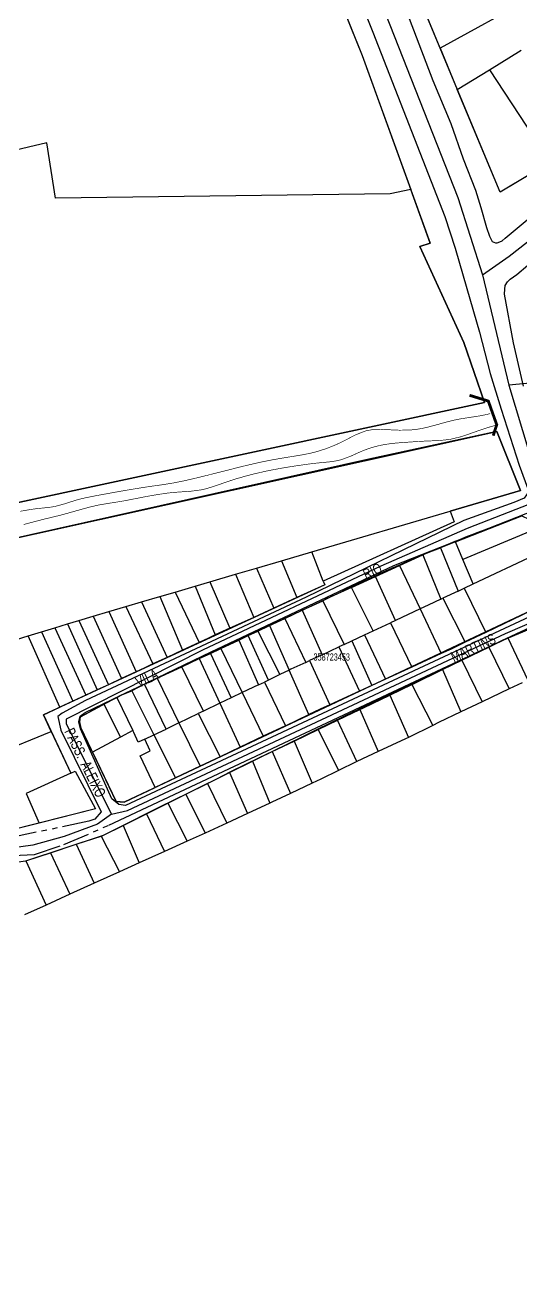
# Model space of a CAD drawing. Extents: x 199219 to 200475, y 4837288 to 4839440.
# Drawn here: x 199655.3 to 199793.9, y 4837621.9 to 4837972.4 of the extents above; entities that cross this region are included whole.
import ezdxf

# ---------------------------------------------------------------- set-up
doc = ezdxf.new("R2010")
doc.units = 0
doc.header["$LTSCALE"] = 3
doc.header["$MEASUREMENT"] = 0
doc.linetypes.add('PHANTOMX2', pattern=[5, 2.5, -0.5, 0.5, -0.5, 0.5, -0.5])
for name, color, linetype in [('CD_MALHA_LOTES', 40, 'CONTINUOUS'), ('CD_TXT_QUADRA', 7, 'CONTINUOUS'), ('HD-CANAIS', 7, 'CONTINUOUS'), ('RU-QUADRAS', 210, 'CONTINUOUS'), ('SV-EIXO-RUA-N-PAV', 6, 'CONTINUOUS'), ('SV-EIXO-RUA-PAV', 20, 'CONTINUOUS'), ('SV-PONTE-BUEIRO', 7, 'CONTINUOUS'), ('SV-RUA-NAO-PAV-S-GUIA-C-GUIA', 7, 'PHANTOMX2'), ('SV-RUA-PAVIM-S-GUIA-C-GUIA', 7, 'CONTINUOUS'), ('SV-TXT-RUA-PAV-S-GUIA-C-GUIA', 7, 'CONTINUOUS')]:
    doc.layers.add(name, color=color, linetype=linetype)
doc.styles.add('ARIAL', font='ARIAL.TTF')

msp = doc.modelspace()

# ---------------------------------------------------------------- linework, layer by layer
at = {"layer": 'CD_MALHA_LOTES', "linetype": 'Continuous'}
for p, q in [((199719.14, 4838039.31), (199749.51, 4837963.92)), ((199812.04, 4837988.36), (199771.3, 4837965.93)), ((199771.3, 4837965.93), (199763.83, 4837983.88)), ((199749.51, 4837963.92), (199763.1, 4837926.4)), ((199771.3, 4837965.93), (199776.09, 4837954.39)), ((199785.05, 4837959.89), (199793.94, 4837965.33)), ((199776.09, 4837954.39), (199785.05, 4837959.89)), ((199785.05, 4837959.89), (199802.01, 4837934.02)), ((199788.04, 4837925.65), (199776.09, 4837954.39)), ((199661.32, 4837939.45), (199522.58, 4837906.41)), ((199663.8, 4837924.02), (199661.32, 4837939.45)), ((199802.01, 4837934.02), (199788.04, 4837925.65)), ((199757.35, 4837925.25), (199663.8, 4837924.02)), ((199763.1, 4837926.4), (199757.35, 4837925.25)), ((199768.52, 4837911.46), (199763.1, 4837926.4)), ((199765.64, 4837910.46), (199768.52, 4837911.46)), ((199777.93, 4837883.62), (199765.64, 4837910.46)), ((199783.71, 4837866.87), (199777.93, 4837883.62)), ((199648.58, 4837837.9), (199783.71, 4837866.87)), ((199787.1, 4837858.77), (199751.36, 4837851.01)), ((199793.78, 4837842.31), (199787.1, 4837858.77)), ((199751.36, 4837851.01), (199649.71, 4837828.32)), ((199774.1, 4837836.52), (199793.78, 4837842.31)), ((199735.47, 4837825.14), (199774.1, 4837836.52)), ((199774.1, 4837836.52), (199775.18, 4837833.53)), ((199775.18, 4837833.53), (199738.62, 4837816.96)), ((199775.61, 4837827.93), (199794.1, 4837835.15)), ((199797.45, 4837831.29), (199777.67, 4837823.01)), ((199766.91, 4837824.53), (199771.39, 4837826.28)), ((199775.61, 4837827.93), (199771.39, 4837826.28)), ((199771.39, 4837826.28), (199776.35, 4837814.17)), ((199777.67, 4837823.01), (199775.61, 4837827.93)), ((199719.99, 4837820.59), (199726.99, 4837822.65)), ((199726.99, 4837822.65), (199735.47, 4837825.14)), ((199726.99, 4837822.65), (199731.28, 4837812.33)), ((199738.62, 4837816.96), (199735.47, 4837825.14)), ((199759.92, 4837821.32), (199766.41, 4837824.3)), ((199766.41, 4837824.3), (199766.91, 4837824.53)), ((199766.41, 4837824.3), (199771.46, 4837811.87)), ((199780.53, 4837816.15), (199777.67, 4837823.01)), ((199780.53, 4837816.15), (199797.52, 4837824.16)), ((199714.07, 4837818.84), (199719.99, 4837820.59)), ((199719.99, 4837820.59), (199724.85, 4837809.39)), ((199753.19, 4837818.23), (199759.92, 4837821.32)), ((199759.92, 4837821.32), (199765.68, 4837809.15)), ((199697.26, 4837813.89), (199702.78, 4837815.52)), ((199702.78, 4837815.52), (199706.88, 4837816.73)), ((199702.78, 4837815.52), (199708.43, 4837801.89)), ((199706.88, 4837816.73), (199714.07, 4837818.84)), ((199706.88, 4837816.73), (199712.54, 4837803.77)), ((199714.07, 4837818.84), (199719.17, 4837806.79)), ((199739.04, 4837815.87), (199731.28, 4837812.33)), ((199738.62, 4837816.96), (199739.04, 4837815.87)), ((199746.51, 4837815.16), (199753.19, 4837818.23)), ((199758.77, 4837805.92), (199753.19, 4837818.23)), ((199778.04, 4837814.97), (199780.53, 4837816.15)), ((199687.83, 4837811.12), (199692.94, 4837812.62)), ((199692.94, 4837812.62), (199697.26, 4837813.89)), ((199692.94, 4837812.62), (199699.31, 4837797.64)), ((199697.26, 4837813.89), (199703.93, 4837799.8)), ((199731.28, 4837812.33), (199724.85, 4837809.39)), ((199739.57, 4837811.98), (199738.47, 4837811.46)), ((199746.51, 4837815.16), (199739.57, 4837811.98)), ((199752.59, 4837803.03), (199746.51, 4837815.16)), ((199771.46, 4837811.87), (199772.06, 4837812.15)), ((199776.35, 4837814.17), (199772.06, 4837812.15)), ((199772.06, 4837812.15), (199778.29, 4837799.83)), ((199776.35, 4837814.17), (199778.04, 4837814.97)), ((199778.04, 4837814.97), (199784.09, 4837802.62)), ((199678.7, 4837808.43), (199683.42, 4837809.82)), ((199683.42, 4837809.82), (199687.83, 4837811.12)), ((199683.42, 4837809.82), (199691.03, 4837793.77)), ((199687.83, 4837811.12), (199695.01, 4837795.63)), ((199724.85, 4837809.39), (199719.17, 4837806.79)), ((199727.92, 4837806.52), (199732.75, 4837808.78)), ((199732.75, 4837808.78), (199738.47, 4837811.46)), ((199732.75, 4837808.78), (199738.35, 4837796.37)), ((199738.47, 4837811.46), (199744.42, 4837799.21)), ((199765.68, 4837809.15), (199758.77, 4837805.92)), ((199767.93, 4837810.2), (199765.68, 4837809.15)), ((199765.68, 4837809.15), (199771.58, 4837796.66)), ((199771.46, 4837811.87), (199767.93, 4837810.2)), ((199803.21, 4837811.83), (199784.09, 4837802.62)), ((199663.56, 4837803.89), (199667.18, 4837805)), ((199667.18, 4837805), (199670.28, 4837805.95)), ((199667.18, 4837805), (199675.45, 4837786.54)), ((199670.28, 4837805.95), (199674.31, 4837807.14)), ((199670.28, 4837805.95), (199678.58, 4837787.99)), ((199674.31, 4837807.14), (199678.7, 4837808.43)), ((199674.31, 4837807.14), (199682.22, 4837789.67)), ((199678.7, 4837808.43), (199686.33, 4837791.58)), ((199719.17, 4837806.79), (199712.54, 4837803.77)), ((199723.63, 4837804.51), (199727.92, 4837806.52)), ((199727.92, 4837806.52), (199733.75, 4837794.22)), ((199752.59, 4837803.03), (199757.42, 4837805.29)), ((199758.77, 4837805.92), (199757.42, 4837805.29)), ((199757.42, 4837805.29), (199763.37, 4837792.9)), ((199790.24, 4837801.04), (199804.55, 4837807.85)), ((199563.96, 4837773.38), (199656.18, 4837801.63)), ((199656.18, 4837801.63), (199659.83, 4837802.75)), ((199664.97, 4837781.69), (199656.18, 4837801.63)), ((199659.83, 4837802.75), (199663.56, 4837803.89)), ((199659.83, 4837802.75), (199668.67, 4837783.4)), ((199663.56, 4837803.89), (199672.26, 4837785.07)), ((199708.43, 4837801.89), (199706.53, 4837801.02)), ((199712.54, 4837803.77), (199708.43, 4837801.89)), ((199714.99, 4837800.45), (199717.64, 4837801.7)), ((199717.64, 4837801.7), (199720.33, 4837802.96)), ((199723.35, 4837789.29), (199717.64, 4837801.7)), ((199720.33, 4837802.96), (199723.63, 4837804.51)), ((199720.33, 4837802.96), (199726.47, 4837790.79)), ((199723.63, 4837804.51), (199729.12, 4837792.05)), ((199746.57, 4837800.21), (199750.15, 4837801.89)), ((199750.15, 4837801.89), (199752.59, 4837803.03)), ((199750.15, 4837801.89), (199755.97, 4837789.5)), ((199784.09, 4837802.62), (199778.29, 4837799.83)), ((199703.93, 4837799.8), (199699.31, 4837797.64)), ((199706.53, 4837801.02), (199703.93, 4837799.8)), ((199707.06, 4837796.74), (199710.01, 4837798.12)), ((199710.01, 4837798.12), (199714.99, 4837800.45)), ((199710.01, 4837798.12), (199715.98, 4837785.77)), ((199714.99, 4837800.45), (199720.56, 4837787.96)), ((199738.35, 4837796.37), (199742.99, 4837798.54)), ((199744.42, 4837799.21), (199742.99, 4837798.54)), ((199742.99, 4837798.54), (199748.72, 4837786.18)), ((199744.42, 4837799.21), (199746.57, 4837800.21)), ((199746.57, 4837800.21), (199752.22, 4837787.78)), ((199778.29, 4837799.83), (199774.37, 4837797.94)), ((199782.56, 4837797.38), (199784.85, 4837798.47)), ((199784.85, 4837798.47), (199790.24, 4837801.04)), ((199784.85, 4837798.47), (199790.62, 4837786.79)), ((199790.24, 4837801.04), (199795.84, 4837789.22)), ((199695.01, 4837795.63), (199691.03, 4837793.77)), ((199699.31, 4837797.64), (199695.01, 4837795.63)), ((199699.12, 4837793.01), (199703.95, 4837795.27)), ((199703.95, 4837795.27), (199707.06, 4837796.74)), ((199703.95, 4837795.27), (199709.73, 4837782.78)), ((199707.06, 4837796.74), (199712.89, 4837784.29)), ((199733.75, 4837794.22), (199734.8, 4837794.71)), ((199738.35, 4837796.37), (199734.8, 4837794.71)), ((199734.8, 4837794.71), (199740.45, 4837782.39)), ((199771.58, 4837796.66), (199763.37, 4837792.9)), ((199774.37, 4837797.94), (199771.58, 4837796.66)), ((199771.99, 4837792.2), (199777.33, 4837794.82)), ((199777.33, 4837794.82), (199782.56, 4837797.38)), ((199777.33, 4837794.82), (199782.99, 4837783.16)), ((199686.33, 4837791.58), (199682.22, 4837789.67)), ((199688.6, 4837792.63), (199686.33, 4837791.58)), ((199691.03, 4837793.77), (199688.6, 4837792.63)), ((199692.21, 4837789.77), (199699.12, 4837793.01)), ((199705.13, 4837780.58), (199699.12, 4837793.01)), ((199729.12, 4837792.05), (199726.47, 4837790.79)), ((199729.6, 4837792.28), (199729.12, 4837792.05)), ((199734.59, 4837779.65), (199729.12, 4837792.05)), ((199733.75, 4837794.22), (199729.6, 4837792.28)), ((199763.37, 4837792.9), (199755.97, 4837789.5)), ((199763.68, 4837788.13), (199771.99, 4837792.2)), ((199771.99, 4837792.2), (199777.11, 4837780.37)), ((199678.58, 4837787.99), (199675.45, 4837786.54)), ((199682.22, 4837789.67), (199678.58, 4837787.99)), ((199688.63, 4837788.09), (199685.15, 4837786.25)), ((199688.63, 4837788.09), (199692.21, 4837789.77)), ((199694.68, 4837775.59), (199688.63, 4837788.09)), ((199692.21, 4837789.77), (199698.3, 4837777.32)), ((199720.56, 4837787.96), (199715.98, 4837785.77)), ((199720.56, 4837787.96), (199722.17, 4837788.73)), ((199723.35, 4837789.29), (199722.17, 4837788.73)), ((199722.17, 4837788.73), (199728.02, 4837776.52)), ((199726.47, 4837790.79), (199723.35, 4837789.29)), ((199752.22, 4837787.78), (199748.72, 4837786.18)), ((199755.97, 4837789.5), (199752.22, 4837787.78)), ((199757.27, 4837785.07), (199763.41, 4837788)), ((199763.41, 4837788), (199763.68, 4837788.13)), ((199763.41, 4837788), (199769.2, 4837776.58)), ((199794.24, 4837788.51), (199790.62, 4837786.79)), ((199672.26, 4837785.07), (199668.67, 4837783.4)), ((199675.45, 4837786.54), (199672.26, 4837785.07)), ((199677.28, 4837782.52), (199680.93, 4837784.43)), ((199680.93, 4837784.43), (199681.87, 4837784.92)), ((199680.93, 4837784.43), (199685.44, 4837775.16)), ((199681.87, 4837784.92), (199685.15, 4837786.25)), ((199685.15, 4837786.25), (199691.29, 4837773.98)), ((199712.89, 4837784.29), (199709.73, 4837782.78)), ((199715.98, 4837785.77), (199712.89, 4837784.29)), ((199715.98, 4837785.77), (199721.87, 4837773.6)), ((199748.72, 4837786.18), (199740.45, 4837782.39)), ((199749.9, 4837781.54), (199757.27, 4837785.07)), ((199757.27, 4837785.07), (199762.4, 4837773.25)), ((199790.62, 4837786.79), (199782.99, 4837783.16)), ((199660.42, 4837779.58), (199664.97, 4837781.69)), ((199668.67, 4837783.4), (199664.97, 4837781.69)), ((199670.81, 4837778.99), (199677.28, 4837782.52)), ((199677.28, 4837782.52), (199681.95, 4837773.31)), ((199705.13, 4837780.58), (199703.7, 4837779.9)), ((199709.73, 4837782.78), (199705.13, 4837780.58)), ((199709.73, 4837782.78), (199715.41, 4837770.53)), ((199737.75, 4837781.15), (199734.59, 4837779.65)), ((199740.45, 4837782.39), (199737.75, 4837781.15)), ((199742.56, 4837778.03), (199748.82, 4837781.02)), ((199748.82, 4837781.02), (199749.9, 4837781.54)), ((199748.82, 4837781.02), (199754.01, 4837769.33)), ((199782.99, 4837783.16), (199777.11, 4837780.37)), ((199662.61, 4837774.9), (199660.42, 4837779.58)), ((199670.55, 4837777.58), (199670.81, 4837778.99)), ((199670.98, 4837775.87), (199670.55, 4837777.58)), ((199698.3, 4837777.32), (199694.68, 4837775.59)), ((199698.3, 4837777.32), (199703.7, 4837779.9)), ((199698.3, 4837777.32), (199704.23, 4837765.21)), ((199703.7, 4837779.9), (199709.79, 4837767.85)), ((199728.02, 4837776.52), (199734.59, 4837779.65)), ((199737.19, 4837775.46), (199742.56, 4837778.03)), ((199748, 4837766.53), (199742.56, 4837778.03)), ((199770.83, 4837777.38), (199769.2, 4837776.58)), ((199777.11, 4837780.37), (199770.83, 4837777.38)), ((199640.95, 4837766.06), (199662.61, 4837774.9)), ((199662.61, 4837774.9), (199668.06, 4837763.28)), ((199674.1, 4837769.16), (199670.98, 4837775.87)), ((199685.44, 4837775.16), (199681.95, 4837773.31)), ((199685.72, 4837774.59), (199685.44, 4837775.16)), ((199686.9, 4837771.87), (199685.72, 4837774.59)), ((199688.73, 4837772.75), (199691.29, 4837773.98)), ((199691.29, 4837773.98), (199694.68, 4837775.59)), ((199691.29, 4837773.98), (199697.33, 4837761.93)), ((199721.87, 4837773.6), (199715.41, 4837770.53)), ((199728.02, 4837776.52), (199721.87, 4837773.6)), ((199730.46, 4837772.23), (199737.19, 4837775.46)), ((199737.19, 4837775.46), (199742.86, 4837763.98)), ((199769.2, 4837776.58), (199762.4, 4837773.25)), ((199681.95, 4837773.31), (199674.1, 4837769.16)), ((199688.73, 4837772.75), (199686.9, 4837771.87)), ((199690.23, 4837769.46), (199688.73, 4837772.75)), ((199715.41, 4837770.53), (199709.79, 4837767.85)), ((199724.31, 4837769.29), (199730.46, 4837772.23)), ((199730.46, 4837772.23), (199735.55, 4837760.41)), ((199761.58, 4837772.85), (199754.01, 4837769.33)), ((199762.4, 4837773.25), (199761.58, 4837772.85)), ((199674.1, 4837769.16), (199680.76, 4837755.36)), ((199687.43, 4837768.06), (199690.23, 4837769.46)), ((199691.6, 4837759.2), (199687.43, 4837768.06)), ((199709.79, 4837767.85), (199704.23, 4837765.21)), ((199712.38, 4837763.42), (199718.83, 4837766.63)), ((199718.83, 4837766.63), (199720.74, 4837767.58)), ((199718.83, 4837766.63), (199723.69, 4837754.88)), ((199720.74, 4837767.58), (199724.31, 4837769.29)), ((199724.31, 4837769.29), (199729.5, 4837757.59)), ((199747.8, 4837766.44), (199742.86, 4837763.98)), ((199748, 4837766.53), (199747.8, 4837766.44)), ((199754.01, 4837769.33), (199748, 4837766.53)), ((199668.06, 4837763.28), (199655.6, 4837757.61)), ((199668.06, 4837763.28), (199669.3, 4837763.85)), ((199669.3, 4837763.85), (199674.99, 4837753.25)), ((199704.23, 4837765.21), (199697.33, 4837761.93)), ((199706.24, 4837760.36), (199712.38, 4837763.42)), ((199712.38, 4837763.42), (199717.43, 4837751.95)), ((199742.86, 4837763.98), (199737.98, 4837761.54)), ((199697.33, 4837761.93), (199691.6, 4837759.2)), ((199700.2, 4837757.36), (199706.24, 4837760.36)), ((199706.24, 4837760.36), (199711.71, 4837749.27)), ((199735.55, 4837760.41), (199729.5, 4837757.59)), ((199737.98, 4837761.54), (199735.55, 4837760.41)), ((199655.6, 4837757.61), (199659.25, 4837749.29)), ((199682.98, 4837755.11), (199691.6, 4837759.2)), ((199695.17, 4837754.85), (199700.2, 4837757.36)), ((199700.2, 4837757.36), (199705.63, 4837746.51)), ((199729.5, 4837757.59), (199724.2, 4837755.12)), ((199674.99, 4837753.25), (199659.25, 4837749.29)), ((199680.76, 4837755.36), (199682.98, 4837755.11)), ((199689.2, 4837751.88), (199695.17, 4837754.85)), ((199695.17, 4837754.85), (199700.61, 4837744.24)), ((199723.69, 4837754.88), (199717.43, 4837751.95)), ((199724.2, 4837755.12), (199723.69, 4837754.88)), ((199659.25, 4837749.29), (199650.24, 4837747.02)), ((199682.72, 4837748.66), (199689.2, 4837751.88)), ((199689.2, 4837751.88), (199694.21, 4837741.33)), ((199711.71, 4837749.27), (199705.63, 4837746.51)), ((199717.43, 4837751.95), (199711.71, 4837749.27)), ((199669.58, 4837743.39), (199676.52, 4837745.68)), ((199676.52, 4837745.68), (199677.16, 4837745.89)), ((199676.52, 4837745.68), (199681.68, 4837735.66)), ((199677.16, 4837745.89), (199682.72, 4837748.66)), ((199682.72, 4837748.66), (199687.2, 4837738.16)), ((199705.63, 4837746.51), (199700.61, 4837744.24)), ((199662.37, 4837741.01), (199669.58, 4837743.39)), ((199669.58, 4837743.39), (199674.61, 4837732.46)), ((199700.61, 4837744.24), (199694.21, 4837741.33)), ((199648.28, 4837737.78), (199655.48, 4837738.73)), ((199655.48, 4837738.73), (199662.37, 4837741.01)), ((199655.48, 4837738.73), (199661.16, 4837726.36)), ((199662.37, 4837741.01), (199667.82, 4837729.38)), ((199694.21, 4837741.33), (199687.2, 4837738.16)), ((199681.68, 4837735.66), (199674.61, 4837732.46)), ((199687.2, 4837738.16), (199681.68, 4837735.66)), ((199674.61, 4837732.46), (199667.82, 4837729.38)), ((199667.82, 4837729.38), (199661.16, 4837726.36)), ((199661.16, 4837726.36), (199655.09, 4837723.61))]:
    msp.add_line(p, q, dxfattribs=at)
at = {"layer": 'HD-CANAIS', "const_width": 0.18}
for points in [[(199653.923999, 4837836.463899), (199656.879819, 4837836.9753), (199658.366685, 4837837.18021), (199660.501805, 4837837.399214), (199661.996163, 4837837.553066), (199663.648674, 4837837.809798), (199666.534973, 4837838.601838), (199667.963456, 4837839.073986), (199669.397349, 4837839.527906), (199670.887334, 4837839.932759), (199672.348922, 4837840.270887), (199673.819093, 4837840.571437), (199675.293574, 4837840.851343), (199676.773779, 4837841.125676), (199679.725185, 4837841.662059), (199682.078161, 4837842.079783), (199683.556027, 4837842.336663), (199685.034854, 4837842.588169), (199687.164017, 4837842.9382), (199688.645824, 4837843.171129), (199690.129296, 4837843.393408), (199692.489352, 4837843.723277), (199693.974803, 4837843.931982), (199696.467429, 4837844.3372), (199699.410164, 4837844.921148), (199700.875655, 4837845.244605), (199702.338011, 4837845.582842), (199704.863944, 4837846.190273), (199706.320447, 4837846.549443), (199709.229533, 4837847.281064), (199712.121537, 4837848.01989), (199715.029144, 4837848.758236), (199716.485207, 4837849.119071), (199719.364013, 4837849.800971), (199720.828639, 4837850.127024), (199722.296462, 4837850.436972), (199724.307147, 4837850.83063), (199727.260905, 4837851.345183), (199728.74172, 4837851.585596), (199731.67163, 4837852.057543), (199733.152214, 4837852.315422), (199734.624555, 4837852.605069), (199736.506432, 4837853.050222), (199739.359344, 4837853.941176), (199742.143497, 4837855.060483), (199743.512892, 4837855.695254), (199744.868822, 4837856.374492), (199746.327104, 4837857.146848), (199747.675667, 4837857.840898), (199750.445346, 4837858.93325), (199752.159332, 4837859.255776), (199755.170916, 4837859.343842), (199756.693595, 4837859.275909), (199758.382262, 4837859.188681), (199759.886507, 4837859.132003), (199762.872842, 4837859.176192), (199764.879765, 4837859.395256), (199766.35746, 4837859.656522), (199767.827131, 4837859.983084), (199770.625331, 4837860.730417), (199772.06968, 4837861.142275), (199774.967255, 4837861.901582), (199776.951427, 4837862.29852), (199779.91814, 4837862.757074), (199782.332368, 4837863.134141), (199783.805972, 4837863.416489), (199785.26513, 4837863.766432)], [(199654.917432, 4837832.76673), (199657.816479, 4837833.542574), (199660.660376, 4837834.27843), (199662.119615, 4837834.626762), (199664.997461, 4837835.325222), (199667.891195, 4837836.112242), (199669.333661, 4837836.524865), (199672.144228, 4837837.320371), (199673.595612, 4837837.702765), (199675.911239, 4837838.228331), (199678.868744, 4837838.725597), (199680.353091, 4837838.947022), (199682.958502, 4837839.381086), (199685.903873, 4837839.951311), (199688.176455, 4837840.398496), (199689.650559, 4837840.677258), (199692.128215, 4837841.112662), (199695.095075, 4837841.549559), (199696.587035, 4837841.715497), (199698.587644, 4837841.869226), (199700.091401, 4837841.960447), (199701.591201, 4837842.067184), (199704.554165, 4837842.457933), (199706.050602, 4837842.809566), (199708.910554, 4837843.71846), (199710.330491, 4837844.224245), (199712.901683, 4837845.107601), (199714.333568, 4837845.557822), (199717.215967, 4837846.381361), (199719.600267, 4837846.989511), (199722.525755, 4837847.655384), (199723.995658, 4837847.958453), (199726.622675, 4837848.450944), (199728.101936, 4837848.703932), (199729.582862, 4837848.943197), (199731.523477, 4837849.240211), (199734.489003, 4837849.659678), (199735.977721, 4837849.844402), (199737.474043, 4837850.005239), (199739.067466, 4837850.152013), (199740.568938, 4837850.306032), (199742.053631, 4837850.521454), (199743.656648, 4837850.885223), (199746.448639, 4837851.940035), (199747.819879, 4837852.565238), (199749.197786, 4837853.182077), (199750.874639, 4837853.840624), (199752.303631, 4837854.310011), (199753.752804, 4837854.705216), (199755.218526, 4837855.026308), (199757.28968, 4837855.35419), (199758.780809, 4837855.518437), (199760.277018, 4837855.64421), (199761.77511, 4837855.749279), (199763.812449, 4837855.886894), (199766.805344, 4837856.071986), (199769.740221, 4837856.193115), (199771.242566, 4837856.261119), (199773.98435, 4837856.550524), (199776.897355, 4837857.251085), (199778.331278, 4837857.70933), (199780.444341, 4837858.443447), (199781.858447, 4837858.944513), (199784.312397, 4837859.781089), (199787.084064, 4837860.593235)]]:
    msp.add_lwpolyline(points, dxfattribs=at)
at = {"layer": 'RU-QUADRAS', "color": 6, "linetype": 'Continuous'}
msp.add_lwpolyline([(199352.27, 4837865.68), (199456.76, 4837890.32), (199436.9, 4837977.17), (199452.01, 4837980.94), (199448.99, 4837989.25), (199436.14, 4837986.23), (199391.53, 4838182.41), (199469.5, 4838202.82), (199475.95, 4838182.19), (199643.68, 4838225.5), (199749.51, 4837963.92), (199768.52, 4837911.46), (199765.64, 4837910.46), (199777.93, 4837883.62), (199783.71, 4837866.87), (199648.58, 4837837.9), (199601.05, 4837825.17), (199435.95, 4837785.51), (199377.32, 4837770.17), (199371.76, 4837790.11)], close=True, dxfattribs=at)
for points in [[(199927.83, 4838018.45), (199829.97, 4837950.79), (199788.04, 4837925.65), (199748.85, 4838019.93)], [(199547.04, 4837805.55), (199787.1, 4837858.77), (199793.78, 4837842.31), (199774.1, 4837836.52), (199775.18, 4837833.53), (199738.62, 4837816.96), (199739.04, 4837815.87), (199660.42, 4837779.58), (199668.06, 4837763.28), (199669.3, 4837763.85), (199674.99, 4837753.25), (199650.24, 4837747.02)]]:
    msp.add_lwpolyline(points, dxfattribs=at)
msp.add_lwpolyline([(199670.55, 4837777.58), (199670.81, 4837778.99), (199681.87, 4837784.92), (199739.57, 4837811.98, -0.0289970859), (199794.1, 4837835.15), (199796.09, 4837834.27), (199800.15, 4837825.4), (199797.52, 4837824.16), (199803.21, 4837811.83), (199682.98, 4837755.11), (199680.76, 4837755.36), (199670.98, 4837775.87)], format="xyb", close=True, dxfattribs=at)
msp.add_lwpolyline([(199648.28, 4837737.78), (199655.45, 4837738.72), (199677.16, 4837745.89, -0.0069455049), (199804.55, 4837807.85), (199809.94, 4837795.44), (199812.2, 4837796.43), (199845.1, 4837715.55), (199843.57, 4837704.4), (199851.94, 4837684.17), (199856.25, 4837685.94), (199862.34, 4837672.26), (199858.28, 4837670.99), (199888.21, 4837593.93)], format="xyb", dxfattribs=at)
at = {"layer": 'SV-EIXO-RUA-N-PAV'}
msp.add_lwpolyline([(199679.42779, 4837751.831116), (199675.50371, 4837748.97724), (199666.228611, 4837745.588261), (199657.488613, 4837743.091119), (199643.21923, 4837741.129079), (199628.860663, 4837735.510509), (199596.21945, 4837720.706024), (199553.768035, 4837700.728888), (199468.419287, 4837661.398901)], dxfattribs=at)
at = {"layer": 'SV-EIXO-RUA-PAV'}
for points in [[(199662.214952, 4838242.858736), (199657.485162, 4838234.377353), (199668.030701, 4838209.159759), (199667.5722, 4838201.135979), (199717.090385, 4838076.882014), (199738.181464, 4838020.830179), (199739.39511, 4838017.748542), (199776.237107, 4837924.200942), (199783.114632, 4837902.536736)], [(199783.114632, 4837902.536736), (199790.565285, 4837907.809506), (199824.265161, 4837934.173354), (199869.083931, 4837967.391971), (199892.467292, 4837984.723169), (199936.024955, 4838014.755031), (199937.629711, 4838022.320309), (199941.526975, 4838022.320309), (199946.111993, 4838025.988323), (200000, 4838067.480225)], [(199783.114632, 4837902.536736), (199790.523873, 4837871.746945), (199799.870762, 4837840.543283), (199803.403333, 4837832.9591), (199811.84932, 4837811.913678), (199816.699883, 4837800.405478), (199824.657461, 4837780.511533), (199841.229725, 4837739.080874), (199855.672529, 4837704.349369), (199863.855302, 4837681.261887), (199873.559825, 4837656.278671), (199879.858495, 4837639.815252), (199882.39297, 4837633.778894), (199898.530258, 4837593.93)], [(199845.056146, 4837888.590415), (199841.498732, 4837883.733174), (199837.731657, 4837878.069416), (199834.086174, 4837872.963986), (199829.163117, 4837872.516435), (199816.024506, 4837874.170559), (199790.523873, 4837871.746945)], [(199799.870762, 4837840.543283), (199796.30268, 4837838.419425), (199778.802091, 4837831.623079), (199754.675065, 4837821.088744), (199704.891835, 4837797.641353), (199666.747347, 4837778.356723), (199666.747347, 4837776.997454), (199679.42779, 4837751.831116)], [(199679.42779, 4837751.831116), (199683.950596, 4837752.785473), (199789.506335, 4837802.31384), (199811.84932, 4837811.913678)]]:
    msp.add_lwpolyline(points, dxfattribs=at)
at = {"layer": 'SV-PONTE-BUEIRO', "const_width": 0.8}
msp.add_lwpolyline([(199786.115517, 4837857.594649), (199787.103761, 4837860.654215), (199784.749411, 4837867.273217), (199779.493169, 4837868.892447)], dxfattribs=at)
at = {"layer": 'SV-RUA-NAO-PAV-S-GUIA-C-GUIA'}
for points in [[(199676.507492, 4837752.461097), (199674.787964, 4837750.386749), (199673.084807, 4837749.789056), (199643.00365, 4837743.486384), (199628.389419, 4837737.298), (199593.819397, 4837721.861756), (199560.47302, 4837705.81828), (199516.811446, 4837685.717301), (199468.182581, 4837663.090512), (199469.218942, 4837659.98782)], [(199469.218942, 4837659.98782), (199556.479794, 4837699.917198), (199600.393047, 4837720.60757), (199626.987574, 4837732.830148), (199642.07731, 4837739.021681), (199651.81498, 4837740.251119), (199657.957835, 4837740.544256), (199666.111716, 4837743.273934), (199678.662669, 4837748.677627)]]:
    msp.add_lwpolyline(points, dxfattribs=at)
at = {"layer": 'SV-RUA-PAVIM-S-GUIA-C-GUIA'}
for points in [[(199733.352997, 4838018.431959), (199752.434158, 4837970.401637), (199772.559789, 4837918.892638), (199775.514331, 4837910.042412), (199778.732125, 4837898.701024), (199782.262376, 4837886.518904), (199785.270317, 4837874.96181), (199788.376273, 4837865.027857), (199793.377689, 4837849.397498), (199796.069304, 4837841.975953), (199794.787868, 4837840.142594), (199791.855933, 4837838.925368), (199777.893738, 4837833.883885), (199733.848025, 4837812.473427), (199672.203964, 4837783.60968), (199665.614281, 4837780.056766), (199664.46964, 4837779.082788), (199665.29086, 4837775.243051), (199676.507492, 4837752.461097)], [(199760.670377, 4837979.412772), (199769.265521, 4837956.906025), (199774.229028, 4837944.883289), (199777.738957, 4837935.030902), (199781.121315, 4837926.236102), (199782.630539, 4837921.408865), (199784.267134, 4837915.783613), (199785.057202, 4837913.416216), (199785.847269, 4837911.881792), (199786.725129, 4837911.487226), (199787.251841, 4837911.531066), (199787.998013, 4837911.75027), (199788.612507, 4837912.057155), (199789.446471, 4837912.846287), (199806.325723, 4837926.853656), (199891.966519, 4837991.38389)], [(199794.594724, 4837871.452517), (199791.787402, 4837883.576314), (199789.243877, 4837897.115293), (199789.334026, 4837898.563511), (199789.467488, 4837899.58404), (199790.128636, 4837900.655399), (199790.862561, 4837901.397876), (199792.720898, 4837902.664528), (199801.947482, 4837910.523185)], [(199678.662669, 4837748.677627), (199788.646565, 4837800.385045), (199809.007087, 4837808.878761)]]:
    msp.add_lwpolyline(points, dxfattribs=at)
msp.add_lwpolyline([(199807.664858, 4837812.244296), (199683.316993, 4837754.225994), (199681.45343, 4837754.512114), (199679.548436, 4837756.102265), (199670.793466, 4837775.611471), (199670.307998, 4837777.612045), (199670.679531, 4837779.197554), (199672.051125, 4837780.211164), (199707.290041, 4837797.169146), (199758.361607, 4837821.26105), (199797.934255, 4837836.833756)], close=True, dxfattribs=at)

# ---------------------------------------------------------------- texts
at = {"layer": 'CD_TXT_QUADRA', "linetype": 'Continuous', "style": 'ARIAL', "width": 0.7}
msp.add_text('358723453', height=2, dxfattribs=at).set_placement((199735.88813, 4837794.725945))
at = {"layer": 'SV-TXT-RUA-PAV-S-GUIA-C-GUIA', "style": 'ARIAL', "width": 0.7}
for s, rotation, p in [('RIO', 25, (199750.6219, 4837817.268691)), ('MARTINS', 25, (199775.181491, 4837794.126224)), ('VILA', 25, (199687.123675, 4837787.10026)), ('PASS.  ALEIXO', 296, (199666.168358, 4837774.906433))]:
    msp.add_text(s, height=3, rotation=rotation, dxfattribs=at).set_placement(p)

doc.saveas('drawing.dxf')
